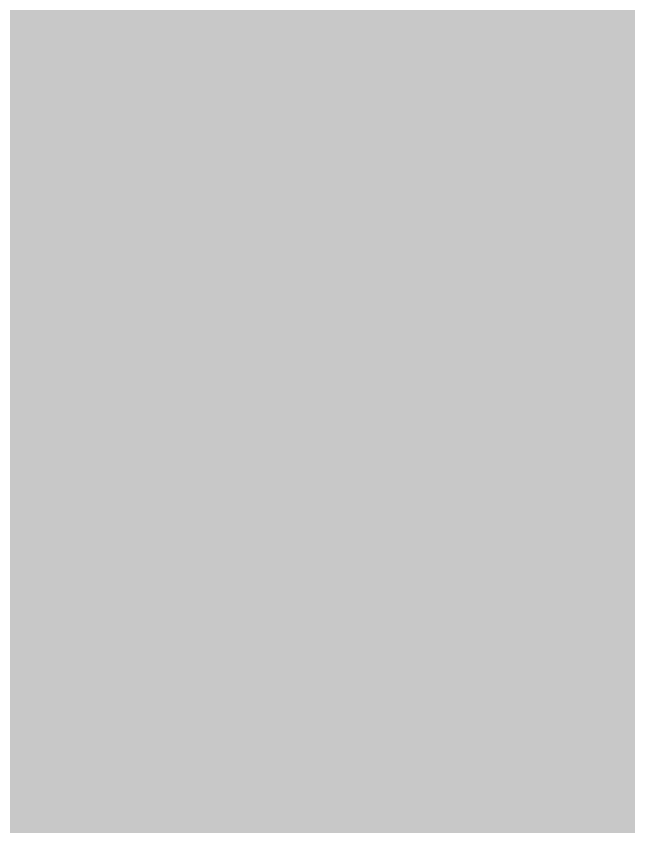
# Model space of a CAD drawing. Header units: inches. Extents: x -2 to 343, y -53 to 63.
# Drawn here: x 32.722 to 33.288, y -19.368 to -18.62 of the extents above; entities that cross this region are included whole.
import ezdxf

# ---------------------------------------------------------------- set-up
doc = ezdxf.new("R2010")
doc.units = ezdxf.units.IN
for name, color, linetype in [('Board Outline', 216, 'Continuous'), ('Bottom Layer', 5, 'Continuous'), ('Bottom Overlay', 54, 'Continuous'), ('Bottom Solder', 6, 'Continuous'), ('Drill Drawing', 1, 'Continuous'), ('Top Layer', 1, 'Continuous'), ('Top Overlay', 2, 'Continuous'), ('Via Holes', 16, 'Continuous')]:
    doc.layers.add(name, color=color, linetype=linetype)

# ---------------------------------------------------------------- blocks, each defined once
blk = doc.blocks.new('SMA_35')
at = {"layer": 'Top Overlay'}
blk.add_lwpolyline([(2.06121, -1.35771, 0.127, 0.127, 0), (-2.65811, -1.35771, 0.127, 0.127, 0)], format="xyseb", dxfattribs=at)
blk = doc.blocks.new('R___0603_B_58')
at = {"layer": 'Bottom Solder'}
blk.add_hatch(color=6, dxfattribs=at).paths.add_polyline_path([(0.2794, -0.5461), (0.2794, 0.5461), (1.2446, 0.5461), (1.2446, -0.5461)])
at = {"layer": 'Bottom Overlay'}
blk.add_lwpolyline([(-1.2192, -0.5334, 0.127, 0.127, 0), (1.2192, -0.5334, 0.127, 0.127, 0)], format="xyseb", dxfattribs=at)

msp = doc.modelspace()

# ---------------------------------------------------------------- hatches: boundary and pattern name
at = {"layer": 'Bottom Layer'}
for points in [[(39.0652, -19.38761), (34.17297, -19.38761), (34.0087, -19.36289), (34.0087, -17.71844), (33.99614, -17.68812), (33.99614, -17.56604), (33.87406, -17.56604), (33.84374, -17.55348), (32.95041, -17.55348), (32.92934, -17.53941), (32.92934, -16.27064), (31.40534, -16.27064), (31.40534, -17.46444), (31.40534, -18.75984), (32.78545, -18.75984), (32.78545, -19.36289), (32.62118, -19.38761), (28.79655, -19.38761), (28.77335, -19.378), (28.76374, -19.3548), (28.76374, -17.75125), (28.77733, -17.71844), (30.2514, -17.71844), (30.2514, -11.71681), (30.26101, -11.69361), (30.28421, -11.684), (39.0652, -11.684)], [(49.7332, -28.3718), (48.133, -28.3718), (45.6225, -30.8823), (45.59328, -30.87447), (45.19038, -30.82143), (44.78402, -30.82143), (44.38112, -30.87447), (43.9886, -30.97965), (43.61316, -31.13516), (43.26124, -31.33835), (42.93884, -31.58573), (42.65149, -31.87308), (42.40411, -32.19547), (42.20093, -32.54739), (42.04542, -32.92283), (41.94024, -33.31535), (41.8872, -33.71825), (41.8872, -34.12462), (41.94024, -34.52751), (41.94807, -34.55673), (41.94807, -37.8206), (37.4142, -37.8206), (37.4142, -29.464), (43.3324, -23.5458), (43.3324, -19.38761), (34.02522, -19.38761), (34.0087, -19.36289), (34.0087, -17.71844), (33.99614, -17.68812), (33.99614, -17.56604), (33.87406, -17.56604), (33.84374, -17.55348), (32.95041, -17.55348), (32.92934, -17.53941), (32.92934, -16.27064), (31.40534, -16.27064), (31.40534, -17.46444), (31.40534, -18.75984), (32.78545, -18.75984), (32.78545, -19.36289), (32.76893, -19.38761), (28.76374, -19.38761), (28.76374, -17.71844), (30.2514, -17.71844), (30.2514, -11.684), (49.7332, -11.684)], [(32.9504, -19.36289), (33.84374, -19.36289), (33.84374, -17.71844), (32.9504, -17.71844)]]:
    msp.add_hatch(color=5, dxfattribs=at).paths.add_polyline_path(points)
h = msp.add_hatch(color=5, dxfattribs=at)
edge = h.paths.add_edge_path()
edge.add_arc((33.3248, -19.05), 0.3, 0, 360)
at = {"layer": 'Top Layer'}
msp.add_hatch(color=1, dxfattribs=at).paths.add_polyline_path([(33.86374, -19.04245), (33.07057, -19.83562), (33.07057, -24.83563), (33.07057, -28.8288), (30.0748, -28.8288), (30.0748, -19.8002), (31.15398, -19.8002), (33.06174, -17.89244), (33.06174, -15.92014), (33.86374, -15.92014)])
h = msp.add_hatch(color=1, dxfattribs=at)
edge = h.paths.add_edge_path()
edge.add_arc((33.3248, -19.05), 0.3, 0, 360)
at = {"layer": 'Via Holes'}
h = msp.add_hatch(color=7, dxfattribs=at)
edge = h.paths.add_edge_path()
edge.add_arc((33.3248, -19.05), 0.15, 0, 360)

# ---------------------------------------------------------------- linework, layer by layer
at = {"layer": 'Board Outline'}
msp.add_lwpolyline([(49.77205, 6.34762, 0.254, 0.254, -0.6504), (32.11751, -53.05466, 0.254, 0.254, 0)], format="xyseb", dxfattribs=at)
at = {"layer": 'Drill Drawing'}
for points in [[(33.0708, -18.796, 0.0508, 0.0508, 0), (33.3248, -18.923, 0.0508, 0.0508, 0)], [(33.0708, -18.796, 0.0508, 0.0508, 0), (33.1978, -19.05, 0.0508, 0.0508, 0)], [(33.0708, -19.304, 0.0508, 0.0508, 0), (33.1978, -19.05, 0.0508, 0.0508, 0)], [(33.0708, -19.304, 0.0508, 0.0508, 0), (33.3248, -19.177, 0.0508, 0.0508, 0)]]:
    msp.add_lwpolyline(points, format="xyseb", dxfattribs=at)
for points in [[(33.0581, -18.796, 0.0254, 0.0254, 1), (33.0835, -18.796, 0.0254, 0.0254, 1)], [(33.0581, -18.796, 0.0254, 0.0254, 1), (33.0835, -18.796, 0.0254, 0.0254, 1)], [(33.1851, -19.05, 0.0254, 0.0254, 1), (33.2105, -19.05, 0.0254, 0.0254, 1)], [(33.1851, -19.05, 0.0254, 0.0254, 1), (33.2105, -19.05, 0.0254, 0.0254, 1)], [(33.0581, -19.304, 0.0254, 0.0254, 1), (33.0835, -19.304, 0.0254, 0.0254, 1)], [(33.0581, -19.304, 0.0254, 0.0254, 1), (33.0835, -19.304, 0.0254, 0.0254, 1)]]:
    msp.add_lwpolyline(points, format="xyseb", close=True, dxfattribs=at)

# ---------------------------------------------------------------- block references
msp.add_blockref('R___0603_B_58', (32.70074, -18.16294))
at = {"rotation": 180}
msp.add_blockref('SMA_35', (33.3248, -20.6502), dxfattribs=at)

doc.saveas('drawing.dxf')
